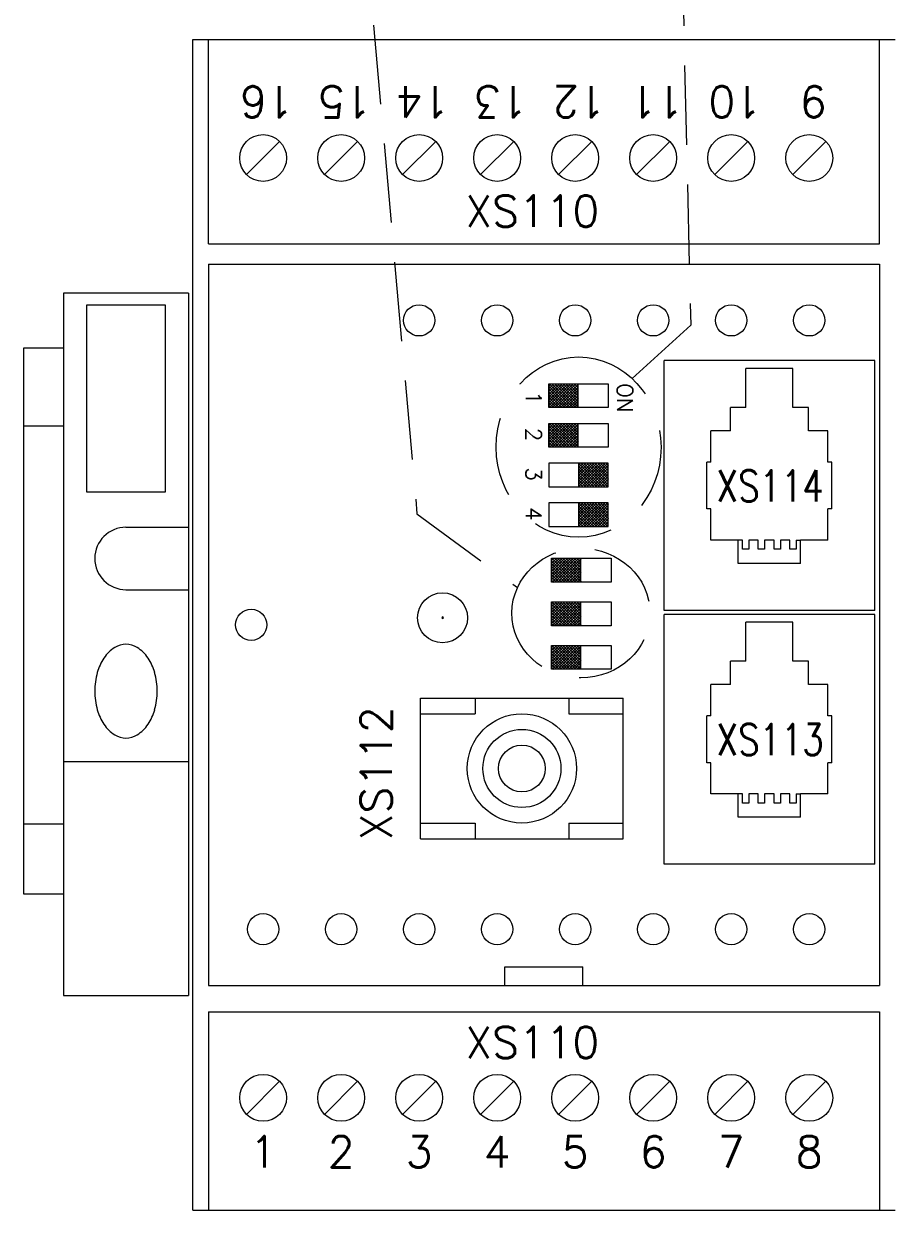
# Model space of a CAD drawing. Extents: x -2993 to 3661, y -4147 to -1441.
# Drawn here: x -729.2 to -673.9, y -1595.1 to -1519.1 of the extents above; entities that cross this region are included whole.
import ezdxf
from ezdxf.enums import TextEntityAlignment as Align

# ---------------------------------------------------------------- set-up
doc = ezdxf.new("R2010")
doc.units = 0
doc.header["$LTSCALE"] = 0.1
doc.header["$MEASUREMENT"] = 0
doc.linetypes.add('DASHED', pattern=[19.05, 12.7, -6.35])
for name, color, linetype in [('KLEMMENMA', 6, 'CONTINUOUS'), ('LAYOUT', 7, 'CONTINUOUS'), ('MOTMODULE', 7, 'CONTINUOUS')]:
    doc.layers.add(name, color=color, linetype=linetype)
doc.styles.get("Standard").update_dxf_attribs({"font": 'simplex.shx'})

msp = doc.modelspace()

# ---------------------------------------------------------------- linework, layer by layer
at = {"layer": 'KLEMMENMA', "color": 7, "lineweight": 13}
for p, q in [((-726.668, -1536.392), (-726.668, -1581.392)), ((-718.668, -1536.392), (-726.668, -1536.392)), ((-718.668, -1536.392), (-718.668, -1581.392)), ((-725.168, -1537.142), (-720.168, -1537.142)), ((-725.168, -1549.142), (-725.168, -1537.142)), ((-720.168, -1537.142), (-720.168, -1549.142)), ((-729.222, -1574.892), (-729.222, -1539.892)), ((-729.222, -1539.892), (-726.668, -1539.892)), ((-729.222, -1544.892), (-726.668, -1544.892)), ((-720.168, -1549.142), (-725.168, -1549.142)), ((-722.668, -1551.392), (-718.668, -1551.392)), ((-722.668, -1555.392), (-718.668, -1555.392)), ((-726.668, -1566.392), (-718.668, -1566.392)), ((-729.222, -1570.392), (-726.668, -1570.392)), ((-726.668, -1574.892), (-729.222, -1574.892)), ((-726.668, -1581.392), (-718.668, -1581.392))]:
    msp.add_line(p, q, dxfattribs=at)
for centre, radius, start, end in [((-722.668, -1553.392), 2, 90, 270), ((-722.181, -1561.038), 2.286, 121.85353, 146.30993), ((-722.668, -1560.253), 1.362, 90, 121.85353), ((-722.668, -1560.253), 1.362, 58.14647, 90), ((-723.156, -1561.038), 2.286, 33.69007, 58.14647), ((-721.407, -1561.554), 3.215, 146.30993, 164.56292), ((-723.929, -1561.554), 3.215, 15.43708, 33.69007), ((-720.184, -1561.892), 4.484, 164.56292, 180), ((-725.153, -1561.892), 4.484, 0, 15.43708), ((-720.184, -1561.892), 4.484, 180, 195.43708), ((-725.153, -1561.892), 4.484, 344.56292, 360), ((-721.407, -1562.229), 3.215, 195.43708, 213.69007), ((-723.929, -1562.229), 3.215, 326.30993, 344.56292), ((-722.181, -1562.745), 2.286, 213.69007, 238.14647), ((-723.156, -1562.745), 2.286, 301.85353, 326.30993), ((-722.668, -1563.53), 1.362, 238.14647, 270), ((-722.668, -1563.53), 1.362, 270, 301.85353)]:
    msp.add_arc(centre, radius, start, end, dxfattribs=at)
at = {"layer": 'LAYOUT', "color": 7, "linetype": 'DASHED', "lineweight": 13, "ltscale": 4}
for p, q in [((-710.188, -1481.278), (-704.02, -1550.536)), ((-687.769, -1483.732), (-686.478, -1538.459)), ((-704.02, -1550.536), (-697.579, -1555.248))]:
    msp.add_line(p, q, dxfattribs=at)
at = {"layer": 'LAYOUT', "color": 7, "lineweight": 13, "ltscale": 4}
msp.add_line((-686.478, -1538.459), (-690.226, -1541.874), dxfattribs=at)
at = {"layer": 'LAYOUT', "color": 7, "lineweight": 13}
for p, q in [((-674.689, -1540.722), (-688.189, -1540.722)), ((-688.189, -1556.722), (-688.189, -1540.722)), ((-679.939, -1541.222), (-682.939, -1541.222)), ((-682.939, -1543.722), (-682.939, -1541.222)), ((-679.939, -1543.722), (-679.939, -1541.222)), ((-674.689, -1556.722), (-674.689, -1540.722)), ((-682.939, -1543.722), (-683.939, -1543.722)), ((-683.939, -1545.222), (-683.939, -1543.722)), ((-678.939, -1543.722), (-679.939, -1543.722)), ((-678.939, -1545.222), (-678.939, -1543.722)), ((-685.189, -1547.222), (-685.189, -1545.222)), ((-683.939, -1545.222), (-685.189, -1545.222)), ((-677.689, -1545.222), (-678.939, -1545.222)), ((-677.689, -1547.222), (-677.689, -1545.222)), ((-685.189, -1547.222), (-685.439, -1547.222)), ((-685.439, -1550.222), (-685.439, -1547.222)), ((-677.439, -1547.222), (-677.689, -1547.222)), ((-677.439, -1550.222), (-677.439, -1547.222)), ((-685.189, -1550.222), (-685.439, -1550.222)), ((-685.189, -1552.222), (-685.189, -1550.222)), ((-677.439, -1550.222), (-677.689, -1550.222)), ((-677.689, -1552.222), (-677.689, -1550.222)), ((-683.439, -1552.222), (-685.189, -1552.222)), ((-683.167, -1552.222), (-683.439, -1552.222)), ((-683.439, -1553.722), (-683.439, -1552.222)), ((-679.712, -1552.222), (-679.439, -1552.222)), ((-677.689, -1552.222), (-679.439, -1552.222)), ((-679.439, -1553.722), (-679.439, -1552.222)), ((-679.439, -1553.722), (-683.439, -1553.722)), ((-674.689, -1556.722), (-688.189, -1556.722)), ((-688.189, -1572.972), (-688.189, -1556.972)), ((-674.689, -1556.972), (-688.189, -1556.972)), ((-674.689, -1572.972), (-674.689, -1556.972)), ((-679.939, -1557.472), (-682.939, -1557.472)), ((-682.939, -1559.972), (-682.939, -1557.472)), ((-679.939, -1559.972), (-679.939, -1557.472)), ((-683.939, -1561.472), (-683.939, -1559.972)), ((-682.939, -1559.972), (-683.939, -1559.972)), ((-678.939, -1559.972), (-679.939, -1559.972)), ((-678.939, -1561.472), (-678.939, -1559.972)), ((-683.939, -1561.472), (-685.189, -1561.472)), ((-685.189, -1563.472), (-685.189, -1561.472)), ((-677.689, -1561.472), (-678.939, -1561.472)), ((-677.689, -1563.472), (-677.689, -1561.472)), ((-703.798, -1562.343), (-690.798, -1562.343)), ((-703.798, -1571.343), (-703.798, -1562.343)), ((-700.298, -1562.343), (-700.298, -1563.343)), ((-694.298, -1562.343), (-694.298, -1563.343)), ((-690.798, -1571.343), (-690.798, -1562.343)), ((-703.798, -1563.343), (-700.298, -1563.343)), ((-694.298, -1563.343), (-690.798, -1563.343)), ((-685.439, -1566.472), (-685.439, -1563.472)), ((-685.189, -1563.472), (-685.439, -1563.472)), ((-677.439, -1563.472), (-677.689, -1563.472)), ((-677.439, -1566.472), (-677.439, -1563.472)), ((-685.189, -1566.472), (-685.439, -1566.472)), ((-685.189, -1568.472), (-685.189, -1566.472)), ((-677.689, -1568.472), (-677.689, -1566.472)), ((-677.439, -1566.472), (-677.689, -1566.472)), ((-683.439, -1568.472), (-685.189, -1568.472)), ((-683.439, -1569.972), (-683.439, -1568.472)), ((-683.167, -1568.472), (-683.439, -1568.472)), ((-679.712, -1568.472), (-679.439, -1568.472)), ((-677.689, -1568.472), (-679.439, -1568.472)), ((-679.439, -1569.972), (-679.439, -1568.472)), ((-679.439, -1569.972), (-683.439, -1569.972)), ((-703.798, -1570.343), (-700.298, -1570.343)), ((-700.298, -1570.343), (-700.298, -1571.343)), ((-694.298, -1570.343), (-690.798, -1570.343)), ((-694.298, -1570.343), (-694.298, -1571.343)), ((-703.798, -1571.343), (-690.798, -1571.343)), ((-674.689, -1572.972), (-688.189, -1572.972))]:
    msp.add_line(p, q, dxfattribs=at)
at = {"layer": 'LAYOUT', "color": 7, "linetype": 'Continuous', "lineweight": 13}
for p, q in [((-695.569, -1542.205), (-691.759, -1542.205)), ((-695.569, -1543.729), (-695.569, -1542.205)), ((-694.714, -1542.205), (-695.569, -1543.06)), ((-694.891, -1542.205), (-695.569, -1542.883)), ((-695.068, -1542.205), (-695.569, -1542.707)), ((-695.245, -1542.205), (-695.569, -1542.53)), ((-695.422, -1542.205), (-695.569, -1542.353)), ((-695.569, -1542.359), (-694.707, -1543.221)), ((-695.569, -1542.536), (-694.884, -1543.221)), ((-695.569, -1542.713), (-695.061, -1543.221)), ((-694.538, -1542.205), (-695.554, -1543.221)), ((-695.546, -1542.205), (-694.53, -1543.221)), ((-694.361, -1542.205), (-695.377, -1543.221)), ((-695.369, -1542.205), (-694.353, -1543.221)), ((-694.184, -1542.205), (-695.2, -1543.221)), ((-695.193, -1542.205), (-694.177, -1543.221)), ((-694.007, -1542.205), (-695.023, -1543.221)), ((-695.016, -1542.205), (-694, -1543.221)), ((-693.831, -1542.205), (-694.847, -1543.221)), ((-694.839, -1542.205), (-693.823, -1543.221)), ((-693.688, -1542.24), (-694.67, -1543.221)), ((-694.662, -1542.205), (-693.688, -1543.18)), ((-693.688, -1542.417), (-694.493, -1543.221)), ((-694.486, -1542.205), (-693.688, -1543.003)), ((-693.688, -1542.594), (-694.316, -1543.221)), ((-694.309, -1542.205), (-693.688, -1542.826)), ((-693.688, -1542.77), (-694.139, -1543.221)), ((-694.132, -1542.205), (-693.688, -1542.649)), ((-693.955, -1542.205), (-693.688, -1542.472)), ((-693.778, -1542.205), (-693.688, -1542.296)), ((-693.688, -1543.729), (-693.688, -1542.205)), ((-691.759, -1542.205), (-691.759, -1543.729)), ((-695.569, -1542.89), (-695.237, -1543.221)), ((-695.569, -1543.067), (-695.414, -1543.221)), ((-695.2, -1543.221), (-695.569, -1543.59)), ((-695.377, -1543.221), (-695.569, -1543.414)), ((-695.554, -1543.221), (-695.569, -1543.237)), ((-695.569, -1543.243), (-695.083, -1543.729)), ((-695.569, -1543.42), (-695.26, -1543.729)), ((-695.023, -1543.221), (-695.531, -1543.729)), ((-695.414, -1543.221), (-694.906, -1543.729)), ((-694.847, -1543.221), (-695.355, -1543.729)), ((-695.237, -1543.221), (-694.729, -1543.729)), ((-694.67, -1543.221), (-695.178, -1543.729)), ((-695.061, -1543.221), (-694.553, -1543.729)), ((-694.493, -1543.221), (-695.001, -1543.729)), ((-694.884, -1543.221), (-694.376, -1543.729)), ((-694.316, -1543.221), (-694.824, -1543.729)), ((-694.707, -1543.221), (-694.199, -1543.729)), ((-694.139, -1543.221), (-694.647, -1543.729)), ((-694.53, -1543.221), (-694.022, -1543.729)), ((-693.963, -1543.221), (-694.471, -1543.729)), ((-694.353, -1543.221), (-693.845, -1543.729)), ((-693.786, -1543.221), (-694.294, -1543.729)), ((-694.177, -1543.221), (-693.688, -1543.71)), ((-693.688, -1543.301), (-694.117, -1543.729)), ((-694, -1543.221), (-693.688, -1543.533)), ((-693.688, -1542.947), (-693.963, -1543.221)), ((-693.688, -1543.477), (-693.94, -1543.729)), ((-693.823, -1543.221), (-693.688, -1543.356)), ((-693.688, -1543.124), (-693.786, -1543.221)), ((-695.569, -1543.597), (-695.436, -1543.729)), ((-691.759, -1543.729), (-695.569, -1543.729)), ((-693.688, -1543.654), (-693.764, -1543.729)), ((-695.569, -1544.745), (-691.759, -1544.745)), ((-695.569, -1546.269), (-695.569, -1544.745)), ((-694.714, -1544.745), (-695.569, -1545.6)), ((-694.891, -1544.745), (-695.569, -1545.423)), ((-695.068, -1544.745), (-695.569, -1545.247)), ((-695.245, -1544.745), (-695.569, -1545.07)), ((-695.422, -1544.745), (-695.569, -1544.893)), ((-695.569, -1544.899), (-694.707, -1545.761)), ((-695.569, -1545.076), (-694.884, -1545.761)), ((-694.538, -1544.745), (-695.554, -1545.761)), ((-695.546, -1544.745), (-694.53, -1545.761)), ((-694.361, -1544.745), (-695.377, -1545.761)), ((-695.369, -1544.745), (-694.353, -1545.761)), ((-694.184, -1544.745), (-695.2, -1545.761)), ((-695.193, -1544.745), (-694.177, -1545.761)), ((-694.007, -1544.745), (-695.023, -1545.761)), ((-695.016, -1544.745), (-694, -1545.761)), ((-693.831, -1544.745), (-694.847, -1545.761)), ((-694.839, -1544.745), (-693.823, -1545.761)), ((-693.688, -1544.78), (-694.67, -1545.761)), ((-694.662, -1544.745), (-693.688, -1545.72)), ((-693.688, -1544.957), (-694.493, -1545.761)), ((-694.486, -1544.745), (-693.688, -1545.543)), ((-694.309, -1544.745), (-693.688, -1545.366)), ((-694.132, -1544.745), (-693.688, -1545.189)), ((-693.955, -1544.745), (-693.688, -1545.012)), ((-693.778, -1544.745), (-693.688, -1544.836)), ((-693.688, -1546.269), (-693.688, -1544.745)), ((-691.759, -1544.745), (-691.759, -1546.269)), ((-695.569, -1545.253), (-695.061, -1545.761)), ((-695.569, -1545.43), (-695.237, -1545.761)), ((-695.569, -1545.607), (-695.414, -1545.761)), ((-695.2, -1545.761), (-695.569, -1546.13)), ((-695.377, -1545.761), (-695.569, -1545.954)), ((-695.554, -1545.761), (-695.569, -1545.777)), ((-695.569, -1545.783), (-695.083, -1546.269)), ((-695.023, -1545.761), (-695.531, -1546.269)), ((-695.414, -1545.761), (-694.906, -1546.269)), ((-694.847, -1545.761), (-695.355, -1546.269)), ((-695.237, -1545.761), (-694.729, -1546.269)), ((-694.67, -1545.761), (-695.178, -1546.269)), ((-695.061, -1545.761), (-694.553, -1546.269)), ((-694.493, -1545.761), (-695.001, -1546.269)), ((-694.884, -1545.761), (-694.376, -1546.269)), ((-694.316, -1545.761), (-694.824, -1546.269)), ((-694.707, -1545.761), (-694.199, -1546.269)), ((-694.139, -1545.761), (-694.647, -1546.269)), ((-694.53, -1545.761), (-694.022, -1546.269)), ((-693.963, -1545.761), (-694.471, -1546.269)), ((-694.353, -1545.761), (-693.845, -1546.269)), ((-693.688, -1545.134), (-694.316, -1545.761)), ((-693.786, -1545.761), (-694.294, -1546.269)), ((-694.177, -1545.761), (-693.688, -1546.25)), ((-693.688, -1545.31), (-694.139, -1545.761)), ((-694, -1545.761), (-693.688, -1546.073)), ((-693.688, -1545.487), (-693.963, -1545.761)), ((-693.823, -1545.761), (-693.688, -1545.896)), ((-693.688, -1545.664), (-693.786, -1545.761)), ((-695.569, -1545.96), (-695.26, -1546.269)), ((-695.569, -1546.137), (-695.436, -1546.269)), ((-691.759, -1546.269), (-695.569, -1546.269)), ((-693.688, -1545.841), (-694.117, -1546.269)), ((-693.688, -1546.017), (-693.94, -1546.269)), ((-693.688, -1546.194), (-693.764, -1546.269)), ((-691.759, -1547.285), (-695.569, -1547.285)), ((-695.569, -1547.285), (-695.569, -1548.809)), ((-692.666, -1547.285), (-693.64, -1548.26)), ((-692.842, -1547.285), (-693.64, -1548.083)), ((-693.019, -1547.285), (-693.64, -1547.906)), ((-693.196, -1547.285), (-693.64, -1547.729)), ((-693.373, -1547.285), (-693.64, -1547.552)), ((-693.55, -1547.285), (-693.64, -1547.376)), ((-693.64, -1548.809), (-693.64, -1547.285)), ((-693.64, -1547.32), (-692.658, -1548.301)), ((-692.489, -1547.285), (-693.505, -1548.301)), ((-693.497, -1547.285), (-692.481, -1548.301)), ((-692.312, -1547.285), (-693.328, -1548.301)), ((-693.321, -1547.285), (-692.305, -1548.301)), ((-692.135, -1547.285), (-693.151, -1548.301)), ((-693.144, -1547.285), (-692.128, -1548.301)), ((-691.959, -1547.285), (-692.975, -1548.301)), ((-692.967, -1547.285), (-691.951, -1548.301)), ((-691.782, -1547.285), (-692.798, -1548.301)), ((-692.79, -1547.285), (-691.774, -1548.301)), ((-692.614, -1547.285), (-691.759, -1548.14)), ((-692.437, -1547.285), (-691.759, -1547.963)), ((-692.26, -1547.285), (-691.759, -1547.787)), ((-692.083, -1547.285), (-691.759, -1547.61)), ((-691.906, -1547.285), (-691.759, -1547.433)), ((-691.759, -1548.809), (-691.759, -1547.285)), ((-693.64, -1547.497), (-692.835, -1548.301)), ((-693.64, -1547.674), (-693.012, -1548.301)), ((-693.64, -1547.85), (-693.189, -1548.301)), ((-693.64, -1548.027), (-693.365, -1548.301)), ((-691.759, -1547.439), (-692.621, -1548.301)), ((-691.759, -1547.616), (-692.444, -1548.301)), ((-691.759, -1547.793), (-692.267, -1548.301)), ((-691.759, -1547.97), (-692.091, -1548.301)), ((-695.569, -1548.809), (-691.759, -1548.809)), ((-693.64, -1548.204), (-693.542, -1548.301)), ((-693.151, -1548.301), (-693.64, -1548.79)), ((-693.328, -1548.301), (-693.64, -1548.613)), ((-693.505, -1548.301), (-693.64, -1548.436)), ((-693.64, -1548.381), (-693.211, -1548.809)), ((-693.64, -1548.557), (-693.388, -1548.809)), ((-693.64, -1548.734), (-693.564, -1548.809)), ((-693.542, -1548.301), (-693.034, -1548.809)), ((-692.975, -1548.301), (-693.483, -1548.809)), ((-693.365, -1548.301), (-692.857, -1548.809)), ((-692.798, -1548.301), (-693.306, -1548.809)), ((-693.189, -1548.301), (-692.681, -1548.809)), ((-692.621, -1548.301), (-693.129, -1548.809)), ((-693.012, -1548.301), (-692.504, -1548.809)), ((-692.444, -1548.301), (-692.952, -1548.809)), ((-692.835, -1548.301), (-692.327, -1548.809)), ((-692.267, -1548.301), (-692.775, -1548.809)), ((-692.658, -1548.301), (-692.15, -1548.809)), ((-692.091, -1548.301), (-692.599, -1548.809)), ((-692.481, -1548.301), (-691.973, -1548.809)), ((-691.914, -1548.301), (-692.422, -1548.809)), ((-692.305, -1548.301), (-691.797, -1548.809)), ((-691.759, -1548.323), (-692.245, -1548.809)), ((-692.128, -1548.301), (-691.759, -1548.67)), ((-691.759, -1548.5), (-692.068, -1548.809)), ((-691.951, -1548.301), (-691.759, -1548.494)), ((-691.759, -1548.147), (-691.914, -1548.301)), ((-691.759, -1548.677), (-691.892, -1548.809)), ((-691.774, -1548.301), (-691.759, -1548.317)), ((-691.759, -1549.825), (-695.569, -1549.825)), ((-695.569, -1549.825), (-695.569, -1551.349)), ((-692.666, -1549.825), (-693.64, -1550.8)), ((-692.842, -1549.825), (-693.64, -1550.623)), ((-693.019, -1549.825), (-693.64, -1550.446)), ((-693.196, -1549.825), (-693.64, -1550.269)), ((-693.373, -1549.825), (-693.64, -1550.092)), ((-693.55, -1549.825), (-693.64, -1549.916)), ((-693.64, -1551.349), (-693.64, -1549.825)), ((-693.64, -1549.86), (-692.658, -1550.841)), ((-693.64, -1550.037), (-692.835, -1550.841)), ((-693.64, -1550.214), (-693.012, -1550.841)), ((-693.64, -1550.39), (-693.189, -1550.841)), ((-692.489, -1549.825), (-693.505, -1550.841)), ((-693.497, -1549.825), (-692.481, -1550.841)), ((-692.312, -1549.825), (-693.328, -1550.841)), ((-693.321, -1549.825), (-692.305, -1550.841)), ((-692.135, -1549.825), (-693.151, -1550.841)), ((-693.144, -1549.825), (-692.128, -1550.841)), ((-691.959, -1549.825), (-692.975, -1550.841)), ((-692.967, -1549.825), (-691.951, -1550.841)), ((-691.782, -1549.825), (-692.798, -1550.841)), ((-692.79, -1549.825), (-691.774, -1550.841)), ((-691.759, -1549.979), (-692.621, -1550.841)), ((-692.614, -1549.825), (-691.759, -1550.68)), ((-691.759, -1550.156), (-692.444, -1550.841)), ((-692.437, -1549.825), (-691.759, -1550.503)), ((-691.759, -1550.333), (-692.267, -1550.841)), ((-692.26, -1549.825), (-691.759, -1550.327)), ((-692.083, -1549.825), (-691.759, -1550.15)), ((-691.906, -1549.825), (-691.759, -1549.973)), ((-691.759, -1551.349), (-691.759, -1549.825)), ((-693.64, -1550.567), (-693.365, -1550.841)), ((-693.64, -1550.744), (-693.542, -1550.841)), ((-693.151, -1550.841), (-693.64, -1551.33)), ((-693.328, -1550.841), (-693.64, -1551.153)), ((-693.505, -1550.841), (-693.64, -1550.976)), ((-693.64, -1550.921), (-693.211, -1551.349)), ((-693.64, -1551.097), (-693.388, -1551.349)), ((-693.542, -1550.841), (-693.034, -1551.349)), ((-692.975, -1550.841), (-693.483, -1551.349)), ((-693.365, -1550.841), (-692.857, -1551.349)), ((-692.798, -1550.841), (-693.306, -1551.349)), ((-693.189, -1550.841), (-692.681, -1551.349)), ((-692.621, -1550.841), (-693.129, -1551.349)), ((-693.012, -1550.841), (-692.504, -1551.349)), ((-692.444, -1550.841), (-692.952, -1551.349)), ((-692.835, -1550.841), (-692.327, -1551.349)), ((-692.267, -1550.841), (-692.775, -1551.349)), ((-692.658, -1550.841), (-692.15, -1551.349)), ((-692.091, -1550.841), (-692.599, -1551.349)), ((-692.481, -1550.841), (-691.973, -1551.349)), ((-691.914, -1550.841), (-692.422, -1551.349)), ((-692.305, -1550.841), (-691.797, -1551.349)), ((-691.759, -1550.863), (-692.245, -1551.349)), ((-692.128, -1550.841), (-691.759, -1551.21)), ((-691.759, -1550.51), (-692.091, -1550.841)), ((-691.759, -1551.04), (-692.068, -1551.349)), ((-691.951, -1550.841), (-691.759, -1551.034)), ((-691.759, -1550.687), (-691.914, -1550.841)), ((-691.774, -1550.841), (-691.759, -1550.857)), ((-695.569, -1551.349), (-691.759, -1551.349)), ((-693.64, -1551.274), (-693.564, -1551.349)), ((-691.759, -1551.217), (-691.892, -1551.349)), ((-683.167, -1552.806), (-683.167, -1552.222)), ((-682.76, -1552.222), (-682.76, -1552.806)), ((-682.151, -1552.222), (-682.76, -1552.222)), ((-682.151, -1552.806), (-682.151, -1552.222)), ((-681.744, -1552.222), (-681.744, -1552.806)), ((-681.135, -1552.222), (-681.744, -1552.222)), ((-681.135, -1552.806), (-681.135, -1552.222)), ((-680.119, -1552.222), (-680.728, -1552.222)), ((-680.728, -1552.222), (-680.728, -1552.806)), ((-680.119, -1552.806), (-680.119, -1552.222)), ((-679.712, -1552.222), (-679.712, -1552.806)), ((-695.393, -1553.381), (-691.583, -1553.381)), ((-694.539, -1553.381), (-695.393, -1554.236)), ((-694.716, -1553.381), (-695.393, -1554.059)), ((-694.892, -1553.381), (-695.393, -1553.883)), ((-695.069, -1553.381), (-695.393, -1553.706)), ((-695.246, -1553.381), (-695.393, -1553.529)), ((-695.393, -1554.905), (-695.393, -1553.381)), ((-694.362, -1553.381), (-695.378, -1554.397)), ((-695.371, -1553.381), (-694.355, -1554.397)), ((-694.185, -1553.381), (-695.201, -1554.397)), ((-695.194, -1553.381), (-694.178, -1554.397)), ((-694.009, -1553.381), (-695.025, -1554.397)), ((-695.017, -1553.381), (-694.001, -1554.397)), ((-693.832, -1553.381), (-694.848, -1554.397)), ((-694.84, -1553.381), (-693.824, -1554.397)), ((-693.655, -1553.381), (-694.671, -1554.397)), ((-694.664, -1553.381), (-693.648, -1554.397)), ((-693.513, -1553.416), (-694.494, -1554.397)), ((-694.487, -1553.381), (-693.513, -1554.356)), ((-694.31, -1553.381), (-693.513, -1554.179)), ((-694.133, -1553.381), (-693.513, -1554.002)), ((-693.956, -1553.381), (-693.513, -1553.825)), ((-693.78, -1553.381), (-693.513, -1553.648)), ((-693.603, -1553.381), (-693.513, -1553.472)), ((-693.513, -1554.905), (-693.513, -1553.381)), ((-691.583, -1553.381), (-691.583, -1554.905)), ((-682.76, -1552.806), (-683.167, -1552.806)), ((-681.744, -1552.806), (-682.151, -1552.806)), ((-680.728, -1552.806), (-681.135, -1552.806)), ((-679.712, -1552.806), (-680.119, -1552.806)), ((-695.393, -1553.535), (-694.531, -1554.397)), ((-695.393, -1553.712), (-694.708, -1554.397)), ((-695.393, -1553.889), (-694.885, -1554.397)), ((-695.393, -1554.066), (-695.062, -1554.397)), ((-693.513, -1553.593), (-694.317, -1554.397)), ((-693.513, -1553.77), (-694.141, -1554.397)), ((-693.513, -1553.946), (-693.964, -1554.397)), ((-693.513, -1554.123), (-693.787, -1554.397)), ((-695.393, -1554.243), (-695.239, -1554.397)), ((-695.025, -1554.397), (-695.393, -1554.766)), ((-695.201, -1554.397), (-695.393, -1554.59)), ((-695.378, -1554.397), (-695.393, -1554.413)), ((-695.393, -1554.419), (-694.907, -1554.905)), ((-695.393, -1554.596), (-695.084, -1554.905)), ((-695.393, -1554.773), (-695.261, -1554.905)), ((-691.583, -1554.905), (-695.393, -1554.905)), ((-694.848, -1554.397), (-695.356, -1554.905)), ((-695.239, -1554.397), (-694.731, -1554.905)), ((-694.671, -1554.397), (-695.179, -1554.905)), ((-695.062, -1554.397), (-694.554, -1554.905)), ((-694.494, -1554.397), (-695.002, -1554.905)), ((-694.885, -1554.397), (-694.377, -1554.905)), ((-694.317, -1554.397), (-694.825, -1554.905)), ((-694.708, -1554.397), (-694.2, -1554.905)), ((-694.141, -1554.397), (-694.649, -1554.905)), ((-694.531, -1554.397), (-694.023, -1554.905)), ((-693.964, -1554.397), (-694.472, -1554.905)), ((-694.355, -1554.397), (-693.847, -1554.905)), ((-693.787, -1554.397), (-694.295, -1554.905)), ((-694.178, -1554.397), (-693.67, -1554.905)), ((-693.61, -1554.397), (-694.118, -1554.905)), ((-694.001, -1554.397), (-693.513, -1554.886)), ((-693.513, -1554.477), (-693.942, -1554.905)), ((-693.824, -1554.397), (-693.513, -1554.709)), ((-693.513, -1554.653), (-693.765, -1554.905)), ((-693.648, -1554.397), (-693.513, -1554.532)), ((-693.513, -1554.3), (-693.61, -1554.397)), ((-693.513, -1554.83), (-693.588, -1554.905)), ((-695.393, -1556.175), (-691.583, -1556.175)), ((-694.539, -1556.175), (-695.393, -1557.03)), ((-694.716, -1556.175), (-695.393, -1556.853)), ((-694.892, -1556.175), (-695.393, -1556.677)), ((-695.069, -1556.175), (-695.393, -1556.5)), ((-695.246, -1556.175), (-695.393, -1556.323)), ((-695.393, -1557.699), (-695.393, -1556.175)), ((-695.393, -1556.329), (-694.531, -1557.191)), ((-694.362, -1556.175), (-695.378, -1557.191)), ((-695.371, -1556.175), (-694.355, -1557.191)), ((-694.185, -1556.175), (-695.201, -1557.191)), ((-695.194, -1556.175), (-694.178, -1557.191)), ((-694.009, -1556.175), (-695.025, -1557.191)), ((-695.017, -1556.175), (-694.001, -1557.191)), ((-693.832, -1556.175), (-694.848, -1557.191)), ((-694.84, -1556.175), (-693.824, -1557.191)), ((-693.655, -1556.175), (-694.671, -1557.191)), ((-694.664, -1556.175), (-693.648, -1557.191)), ((-693.513, -1556.21), (-694.494, -1557.191)), ((-694.487, -1556.175), (-693.513, -1557.15)), ((-693.513, -1556.387), (-694.317, -1557.191)), ((-694.31, -1556.175), (-693.513, -1556.973)), ((-694.133, -1556.175), (-693.513, -1556.796)), ((-693.956, -1556.175), (-693.513, -1556.619)), ((-693.78, -1556.175), (-693.513, -1556.442)), ((-693.603, -1556.175), (-693.513, -1556.266)), ((-693.513, -1557.699), (-693.513, -1556.175)), ((-691.583, -1556.175), (-691.583, -1557.699)), ((-695.393, -1556.506), (-694.708, -1557.191)), ((-695.393, -1556.683), (-694.885, -1557.191)), ((-695.393, -1556.86), (-695.062, -1557.191)), ((-695.393, -1557.037), (-695.239, -1557.191)), ((-695.025, -1557.191), (-695.393, -1557.56)), ((-695.201, -1557.191), (-695.393, -1557.384)), ((-695.378, -1557.191), (-695.393, -1557.207)), ((-695.393, -1557.213), (-694.907, -1557.699)), ((-694.848, -1557.191), (-695.356, -1557.699)), ((-695.239, -1557.191), (-694.731, -1557.699)), ((-694.671, -1557.191), (-695.179, -1557.699)), ((-695.062, -1557.191), (-694.554, -1557.699)), ((-694.494, -1557.191), (-695.002, -1557.699)), ((-694.885, -1557.191), (-694.377, -1557.699)), ((-694.317, -1557.191), (-694.825, -1557.699)), ((-694.708, -1557.191), (-694.2, -1557.699)), ((-694.141, -1557.191), (-694.649, -1557.699)), ((-694.531, -1557.191), (-694.023, -1557.699)), ((-693.964, -1557.191), (-694.472, -1557.699)), ((-694.355, -1557.191), (-693.847, -1557.699)), ((-693.787, -1557.191), (-694.295, -1557.699)), ((-694.178, -1557.191), (-693.67, -1557.699)), ((-693.513, -1556.564), (-694.141, -1557.191)), ((-693.61, -1557.191), (-694.118, -1557.699)), ((-694.001, -1557.191), (-693.513, -1557.68)), ((-693.513, -1556.74), (-693.964, -1557.191)), ((-693.824, -1557.191), (-693.513, -1557.503)), ((-693.513, -1556.917), (-693.787, -1557.191)), ((-693.648, -1557.191), (-693.513, -1557.326)), ((-693.513, -1557.094), (-693.61, -1557.191)), ((-695.393, -1557.39), (-695.084, -1557.699)), ((-695.393, -1557.567), (-695.261, -1557.699)), ((-691.583, -1557.699), (-695.393, -1557.699)), ((-693.513, -1557.271), (-693.942, -1557.699)), ((-693.513, -1557.447), (-693.765, -1557.699)), ((-693.513, -1557.624), (-693.588, -1557.699)), ((-695.393, -1558.969), (-691.583, -1558.969)), ((-695.393, -1560.493), (-695.393, -1558.969)), ((-694.539, -1558.969), (-695.393, -1559.824)), ((-694.716, -1558.969), (-695.393, -1559.647)), ((-694.892, -1558.969), (-695.393, -1559.471)), ((-695.069, -1558.969), (-695.393, -1559.294)), ((-695.246, -1558.969), (-695.393, -1559.117)), ((-695.393, -1559.123), (-694.531, -1559.985)), ((-695.393, -1559.3), (-694.708, -1559.985)), ((-695.393, -1559.477), (-694.885, -1559.985)), ((-694.362, -1558.969), (-695.378, -1559.985)), ((-695.371, -1558.969), (-694.355, -1559.985)), ((-694.185, -1558.969), (-695.201, -1559.985)), ((-695.194, -1558.969), (-694.178, -1559.985)), ((-694.009, -1558.969), (-695.025, -1559.985)), ((-695.017, -1558.969), (-694.001, -1559.985)), ((-693.832, -1558.969), (-694.848, -1559.985)), ((-694.84, -1558.969), (-693.824, -1559.985)), ((-693.655, -1558.969), (-694.671, -1559.985)), ((-694.664, -1558.969), (-693.648, -1559.985)), ((-693.513, -1559.004), (-694.494, -1559.985)), ((-694.487, -1558.969), (-693.513, -1559.944)), ((-693.513, -1559.181), (-694.317, -1559.985)), ((-694.31, -1558.969), (-693.513, -1559.767)), ((-693.513, -1559.358), (-694.141, -1559.985)), ((-694.133, -1558.969), (-693.513, -1559.59)), ((-693.956, -1558.969), (-693.513, -1559.413)), ((-693.78, -1558.969), (-693.513, -1559.236)), ((-693.603, -1558.969), (-693.513, -1559.06)), ((-693.513, -1560.493), (-693.513, -1558.969)), ((-691.583, -1558.969), (-691.583, -1560.493)), ((-695.393, -1559.654), (-695.062, -1559.985)), ((-695.393, -1559.831), (-695.239, -1559.985)), ((-695.025, -1559.985), (-695.393, -1560.354)), ((-695.201, -1559.985), (-695.393, -1560.178)), ((-695.378, -1559.985), (-695.393, -1560.001)), ((-695.393, -1560.007), (-694.907, -1560.493)), ((-695.393, -1560.184), (-695.084, -1560.493)), ((-694.848, -1559.985), (-695.356, -1560.493)), ((-695.239, -1559.985), (-694.731, -1560.493)), ((-694.671, -1559.985), (-695.179, -1560.493)), ((-695.062, -1559.985), (-694.554, -1560.493)), ((-694.494, -1559.985), (-695.002, -1560.493)), ((-694.885, -1559.985), (-694.377, -1560.493)), ((-694.317, -1559.985), (-694.825, -1560.493)), ((-694.708, -1559.985), (-694.2, -1560.493)), ((-694.141, -1559.985), (-694.649, -1560.493)), ((-694.531, -1559.985), (-694.023, -1560.493)), ((-693.964, -1559.985), (-694.472, -1560.493)), ((-694.355, -1559.985), (-693.847, -1560.493)), ((-693.787, -1559.985), (-694.295, -1560.493)), ((-694.178, -1559.985), (-693.67, -1560.493)), ((-693.61, -1559.985), (-694.118, -1560.493)), ((-694.001, -1559.985), (-693.513, -1560.474)), ((-693.513, -1559.534), (-693.964, -1559.985)), ((-693.513, -1560.065), (-693.942, -1560.493)), ((-693.824, -1559.985), (-693.513, -1560.297)), ((-693.513, -1559.711), (-693.787, -1559.985)), ((-693.513, -1560.241), (-693.765, -1560.493)), ((-693.648, -1559.985), (-693.513, -1560.12)), ((-693.513, -1559.888), (-693.61, -1559.985)), ((-695.393, -1560.361), (-695.261, -1560.493)), ((-691.583, -1560.493), (-695.393, -1560.493)), ((-693.513, -1560.418), (-693.588, -1560.493)), ((-683.167, -1569.056), (-683.167, -1568.472)), ((-682.76, -1568.472), (-682.76, -1569.056)), ((-682.151, -1568.472), (-682.76, -1568.472)), ((-682.151, -1569.056), (-682.151, -1568.472)), ((-681.135, -1568.472), (-681.744, -1568.472)), ((-681.744, -1568.472), (-681.744, -1569.056)), ((-681.135, -1569.056), (-681.135, -1568.472)), ((-680.119, -1568.472), (-680.728, -1568.472)), ((-680.728, -1568.472), (-680.728, -1569.056)), ((-680.119, -1569.056), (-680.119, -1568.472)), ((-679.712, -1568.472), (-679.712, -1569.056)), ((-682.76, -1569.056), (-683.167, -1569.056)), ((-681.744, -1569.056), (-682.151, -1569.056)), ((-680.728, -1569.056), (-681.135, -1569.056)), ((-679.712, -1569.056), (-680.119, -1569.056))]:
    msp.add_line(p, q, dxfattribs=at)
for radius in [3.5, 1.5]:
    msp.add_circle((-697.298, -1566.843), radius, dxfattribs=at)
at = {"layer": 'LAYOUT', "color": 7, "lineweight": 13}
msp.add_circle((-697.298, -1566.843), 2.5, dxfattribs=at)
for start, end in [(0, 180), (180, 0)]:
    msp.add_arc((-702.378, -1557.191), 0.05, start, end, dxfattribs=at)
at = {"layer": 'LAYOUT', "color": 7, "linetype": 'DASHED', "lineweight": 13, "ltscale": 4}
for centre, major_axis, ratio in [((-693.662, -1546.261), (0, 5.776), 0.914373), ((-693.514, -1556.889), (-4.425, 0.005), 0.938062)]:
    msp.add_ellipse(centre, major_axis=major_axis, ratio=ratio, dxfattribs=at)
at = {"layer": 'MOTMODULE', "color": 7, "lineweight": 13}
for p, q in [((-718.383, -1520.142), (-673.383, -1520.142)), ((-718.383, -1595.142), (-718.383, -1520.142)), ((-718.383, -1520.142), (-717.383, -1520.142)), ((-717.383, -1533.242), (-717.383, -1520.142)), ((-674.383, -1533.242), (-674.383, -1520.142)), ((-714.944, -1528.802), (-712.823, -1526.681)), ((-709.944, -1528.802), (-707.823, -1526.681)), ((-704.944, -1528.802), (-702.823, -1526.681)), ((-699.944, -1528.802), (-697.823, -1526.681)), ((-694.944, -1528.802), (-692.823, -1526.681)), ((-689.944, -1528.802), (-687.823, -1526.681)), ((-684.944, -1528.802), (-682.823, -1526.681)), ((-679.944, -1528.802), (-677.823, -1526.681)), ((-717.383, -1533.242), (-674.383, -1533.242)), ((-717.383, -1534.542), (-674.383, -1534.542)), ((-717.383, -1534.542), (-717.383, -1580.742)), ((-674.383, -1534.542), (-674.383, -1580.742)), ((-698.383, -1579.542), (-693.383, -1579.542)), ((-698.383, -1580.742), (-698.383, -1579.542)), ((-693.383, -1580.742), (-693.383, -1579.542)), ((-717.383, -1580.742), (-674.383, -1580.742)), ((-717.383, -1582.442), (-674.383, -1582.442)), ((-717.383, -1582.442), (-717.383, -1595.142)), ((-674.383, -1582.442), (-674.383, -1595.142)), ((-714.944, -1589.002), (-712.823, -1586.881)), ((-709.944, -1589.002), (-707.823, -1586.881)), ((-704.944, -1589.002), (-702.823, -1586.881)), ((-699.944, -1589.002), (-697.823, -1586.881)), ((-694.944, -1589.002), (-692.823, -1586.881)), ((-689.944, -1589.002), (-687.823, -1586.881)), ((-684.944, -1589.002), (-682.823, -1586.881)), ((-679.944, -1589.002), (-677.823, -1586.881)), ((-718.383, -1595.142), (-673.383, -1595.142)), ((-718.383, -1595.142), (-673.383, -1595.142))]:
    msp.add_line(p, q, dxfattribs=at)
for centre, radius in [((-713.883, -1527.742), 1.5), ((-708.883, -1527.742), 1.5), ((-703.883, -1527.742), 1.5), ((-698.883, -1527.742), 1.5), ((-693.883, -1527.742), 1.5), ((-688.883, -1527.742), 1.5), ((-683.883, -1527.742), 1.5), ((-678.883, -1527.742), 1.5), ((-703.883, -1538.142), 1), ((-698.883, -1538.142), 1), ((-693.883, -1538.142), 1), ((-688.883, -1538.142), 1), ((-683.883, -1538.142), 1), ((-678.883, -1538.142), 1), ((-702.378, -1557.191), 1.6), ((-714.644, -1557.642), 1), ((-713.883, -1577.142), 1), ((-708.883, -1577.142), 1), ((-703.883, -1577.142), 1), ((-698.883, -1577.142), 1), ((-693.883, -1577.142), 1), ((-688.883, -1577.142), 1), ((-683.883, -1577.142), 1), ((-678.883, -1577.142), 1), ((-713.883, -1587.942), 1.5), ((-708.883, -1587.942), 1.5), ((-703.883, -1587.942), 1.5), ((-698.883, -1587.942), 1.5), ((-693.883, -1587.942), 1.5), ((-688.883, -1587.942), 1.5), ((-683.883, -1587.942), 1.5), ((-678.883, -1587.942), 1.5)]:
    msp.add_circle(centre, radius, dxfattribs=at)

# ---------------------------------------------------------------- texts
at = {"layer": 'LAYOUT', "color": 7, "linetype": 'Continuous', "lineweight": 13}
for s, p in [('ON', (-691.189, -1542.159)), ('1', (-697.047, -1542.675)), ('2', (-697.047, -1545.023)), ('3', (-697.047, -1547.563)), ('4', (-697.047, -1550.103))]:
    msp.add_text(s, height=1, rotation=270, dxfattribs=at).set_placement(p)
at = {"layer": 'MOTMODULE', "color": 7, "lineweight": 13, "text_generation_flag": 6}
for s, p in [('16', (-713.633, -1523.142)), ('15', (-708.633, -1523.142)), ('14', (-703.633, -1523.142)), ('13', (-698.633, -1523.142)), ('12', (-693.633, -1523.142)), ('11', (-688.633, -1523.142)), ('10', (-683.633, -1523.142)), ('9', (-678.633, -1523.142))]:
    msp.add_text(s, height=2, dxfattribs=at).set_placement(p, align=Align.CENTER)
at = {"layer": 'MOTMODULE', "color": 7, "lineweight": 13}
for s, p in [('XS110', (-696.633, -1532.142)), ('XS110', (-696.633, -1585.392)), ('1', (-713.883, -1592.392)), ('2', (-708.883, -1592.392)), ('3', (-703.883, -1592.392)), ('4', (-698.883, -1592.392)), ('5', (-693.883, -1592.392)), ('6', (-688.883, -1592.392)), ('7', (-683.883, -1592.392)), ('8', (-678.883, -1592.392))]:
    msp.add_text(s, height=2, dxfattribs=at).set_placement(p, align=Align.CENTER)
at = {"layer": 'MOTMODULE', "color": 7, "lineweight": 13, "width": 0.8}
for s, p in [('XS114', (-681.383, -1548.743)), ('XS113', (-681.383, -1564.993))]:
    msp.add_text(s, height=2, dxfattribs=at).set_placement(p, align=Align.MIDDLE_CENTER)
at = {"layer": 'MOTMODULE', "color": 7, "lineweight": 13}
msp.add_text('XS112', height=2, rotation=90, dxfattribs=at).set_placement((-706.633, -1567.154), align=Align.MIDDLE_CENTER)

doc.saveas('drawing.dxf')
